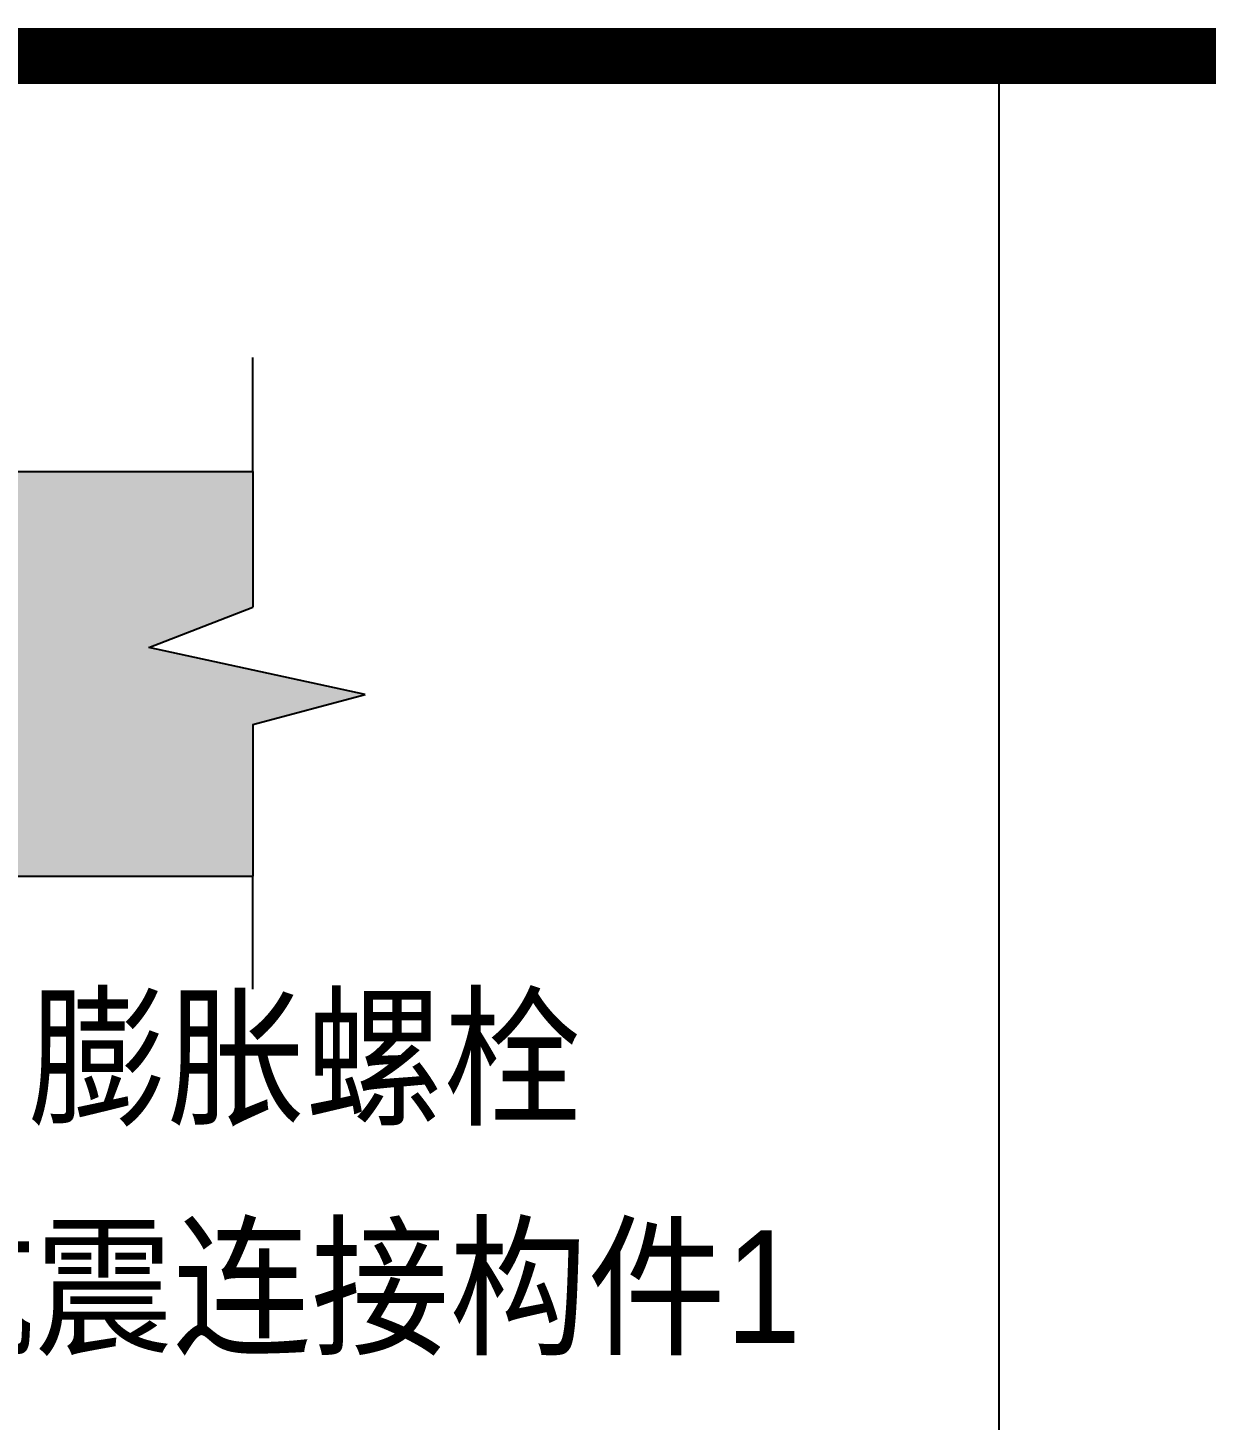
# Model space of a CAD drawing. Extents: x 69728788 to 150676229, y 20327566 to 43663798.
# Drawn here: x 75472938 to 75475031, y 20764543 to 20767016 of the extents above; entities that cross this region are included whole.
import ezdxf

# ---------------------------------------------------------------- set-up
doc = ezdxf.new("R2010")
doc.units = 0
doc.header["$LTSCALE"] = 1000
doc.header["$MEASUREMENT"] = 0
doc.layers.get('0').update_dxf_attribs({"linetype": 'CONTINUOUS'})
for name, color, linetype in [('11122', 7, 'CONTINUOUS'), ('PUB_TITLE', 4, 'CONTINUOUS'), ('TC', 151, 'CONTINUOUS')]:
    doc.layers.add(name, color=color, linetype=linetype)
doc.styles.add('_TEL_DIM', font='SIMPLEX', dxfattribs={"width": 0.8, "height": 3.5, "bigfont": 'HZTXT'})

msp = doc.modelspace()

# ---------------------------------------------------------------- hatches: boundary and pattern name
at = {"layer": '11122'}
h = msp.add_hatch(dxfattribs=at)
h.set_pattern_fill('AR-CONC', color=256, scale=50, style=0)
h.set_pattern_definition([(49.99999999999999, (74975438.99106422, 21396213.6619242), (358.6300913003768, -31.37606749129756), [37.5, -412.5]), (355, (74975438.99106422, 21396213.6619242), (-69.3756668065, 376.0960668500059), [30, -330]), (100.4514, (74975468.87690422, 21396211.0472542), (289.2546908570108, 344.7197710304768), [31.87009499999981, -350.5710559999972]), (46.18420000000002, (74975438.99106422, 21396313.6619242), (533.6205243128223, -82.75950716450905), [56.24999999999991, -618.7499999999986]), (96.63559999999993, (74975483.45943671, 21396306.7652707), (467.3313527743517, 487.0589354502209), [47.80514399999973, -525.8564999999955]), (351.1842, (74975438.99106422, 21396313.6619242), (467.3309725668136, 487.0593004626623), [45.00000000000001, -495.0000000000001]), (21, (74975488.99106422, 21396288.6619242), (298.4535260592309, -201.3094453326694), [37.5, -412.5]), (326.0000000000001, (74975488.99106422, 21396288.6619242), (121.6576659607909, 362.5750225234265), [30, -330]), (71.4514, (74975513.86218072, 21396271.8861212), (420.111314290745, 161.2652483549762), [31.87009500000001, -350.571056]), (37.50000000000001, (74975438.99106422, 21396213.6619242), (6.079927658645335, 166.4469269156558), [0, -326, 0, -335, 0, -331.25]), (7.500000000000001, (74975438.99106422, 21396213.6619242), (131.5347687210743, 197.2058559411801), [0, -191, 0, -318.5, 0, -126.25]), (327.5, (74975327.49106422, 21396213.6619242), (266.9112180862045, -11.2774358671899), [0, -125, 0, -390, 0, -517.5]), (317.5, (74975277.49106422, 21396213.6619242), (291.5930846711931, 50.05249116615882), [0, -162.5, 0, -259, 0, -367.5])])
h.paths.add_polyline_path([(75463445.35753947, 20765832.11457536), (75463061.07016885, 20765915.47502888), (75463246.19542468, 20765987.10422389), (75463246.19542468, 20766227.99058033), (75473337.87961476, 20766227.99058033), (75473337.87961476, 20765987.1042239), (75473152.75435893, 20765915.47502888), (75473537.04172955, 20765832.11457536), (75473337.87961476, 20765778.80968478), (75473337.87961476, 20765508.86862912), (75463246.19542468, 20765508.86862911), (75463246.19542468, 20765778.80968478)])
edge = h.paths.add_edge_path(flags=16)
edge.add_line((75466664.13527037, 20765855.19796672), (75466655.78083462, 20765805.07135207))
edge.add_line((75466664.13527037, 20765855.19796672), (75466563.88204107, 20765855.19796672))
edge.add_line((75466617.65422769, 20765805.07135207), (75466658.28924966, 20765805.07135207))
edge.add_line((75466569.72806178, 20765805.07135207), (75466610.36308375, 20765805.07135207))
edge.add_line((75466617.65422769, 20765773.17259729), (75466610.36308375, 20765773.17259729))
edge.add_line((75466658.28924966, 20765736.71687754), (75466658.43906416, 20765736.71687754))
edge.add_line((75466610.36308375, 20765736.71687754), (75466617.65422769, 20765736.71687754))
edge.add_line((75466569.57824728, 20765736.71687754), (75466569.72806178, 20765736.71687754))
edge.add_line((75466563.88204107, 20765855.19796672), (75466572.23647687, 20765805.07135207))
edge.add_line((75466569.57824728, 20765736.71687754), (75466569.57824728, 20765508.86862912))
edge.add_line((75466569.72806178, 20765805.07135207), (75466569.72806178, 20765736.71687754))
edge.add_line((75466610.36308375, 20765805.07135207), (75466610.36308375, 20765736.71687754))
edge.add_line((75466617.65422769, 20765805.07135207), (75466617.65422769, 20765736.71687754))
edge.add_line((75466658.28924966, 20765805.07135207), (75466658.28924966, 20765736.71687754))
edge.add_line((75466658.43906416, 20765736.71687754), (75466658.43906416, 20765508.86862912))
edge.add_line((75466084.13870972, 20765855.19796672), (75466092.49314548, 20765805.07135207))
edge.add_line((75466084.13870972, 20765855.19796672), (75466184.39193903, 20765855.19796672))
edge.add_line((75466130.6197524, 20765805.07135207), (75466089.98473044, 20765805.07135207))
edge.add_line((75466178.54591832, 20765805.07135207), (75466137.91089636, 20765805.07135207))
edge.add_line((75466130.6197524, 20765773.17259729), (75466137.91089636, 20765773.17259729))
edge.add_line((75466089.98473044, 20765736.71687754), (75466089.83491594, 20765736.71687754))
edge.add_line((75466137.91089636, 20765736.71687754), (75466130.6197524, 20765736.71687754))
edge.add_line((75466178.69573282, 20765736.71687754), (75466178.54591832, 20765736.71687754))
edge.add_line((75466184.39193903, 20765855.19796672), (75466176.03750323, 20765805.07135207))
edge.add_line((75466178.69573282, 20765736.71687754), (75466178.69573282, 20765508.86862912))
edge.add_line((75466178.54591832, 20765805.07135207), (75466178.54591832, 20765736.71687754))
edge.add_line((75466137.91089636, 20765805.07135207), (75466137.91089636, 20765736.71687754))
edge.add_line((75466130.6197524, 20765805.07135207), (75466130.6197524, 20765736.71687754))
edge.add_line((75466089.98473044, 20765805.07135207), (75466089.98473044, 20765736.71687754))
edge.add_line((75466089.83491594, 20765736.71687754), (75466089.83491594, 20765508.86862912))
edge.add_line((75470452.35123233, 20765855.19796672), (75470443.99679658, 20765805.07135207))
edge.add_line((75470452.35123233, 20765855.19796672), (75470352.09800303, 20765855.19796672))
edge.add_line((75470405.87018967, 20765805.07135207), (75470446.50521162, 20765805.07135207))
edge.add_line((75470357.94402374, 20765805.07135207), (75470398.57904571, 20765805.07135207))
edge.add_line((75470405.87018967, 20765773.17259729), (75470398.57904571, 20765773.17259729))
edge.add_line((75470446.50521162, 20765736.71687754), (75470446.65502612, 20765736.71687754))
edge.add_line((75470398.57904571, 20765736.71687754), (75470405.87018967, 20765736.71687754))
edge.add_line((75470357.79420924, 20765736.71687754), (75470357.94402374, 20765736.71687754))
edge.add_line((75470352.09800303, 20765855.19796672), (75470360.45243883, 20765805.07135207))
edge.add_line((75470357.79420924, 20765736.71687754), (75470357.79420924, 20765508.86862912))
edge.add_line((75470357.94402374, 20765805.07135207), (75470357.94402374, 20765736.71687754))
edge.add_line((75470398.57904571, 20765805.07135207), (75470398.57904571, 20765736.71687754))
edge.add_line((75470405.87018967, 20765805.07135207), (75470405.87018967, 20765736.71687754))
edge.add_line((75470446.50521162, 20765805.07135207), (75470446.50521162, 20765736.71687754))
edge.add_line((75470446.65502612, 20765736.71687754), (75470446.65502612, 20765508.86862912))
edge.add_line((75469872.35467169, 20765855.19796672), (75469880.70910744, 20765805.07135207))
edge.add_line((75469872.35467169, 20765855.19796672), (75469972.60790099, 20765855.19796672))
edge.add_line((75469918.83571437, 20765805.07135207), (75469878.20069242, 20765805.07135207))
edge.add_line((75469966.76188028, 20765805.07135207), (75469926.12685832, 20765805.07135207))
edge.add_line((75469918.83571437, 20765773.17259729), (75469926.12685832, 20765773.17259729))
edge.add_line((75469878.20069242, 20765736.71687754), (75469878.0508779, 20765736.71687754))
edge.add_line((75469926.12685832, 20765736.71687754), (75469918.83571437, 20765736.71687754))
edge.add_line((75469966.91169478, 20765736.71687754), (75469966.76188028, 20765736.71687754))
edge.add_line((75469972.60790099, 20765855.19796672), (75469964.25346519, 20765805.07135207))
edge.add_line((75469966.91169478, 20765736.71687754), (75469966.91169478, 20765508.86862912))
edge.add_line((75469966.76188028, 20765805.07135207), (75469966.76188028, 20765736.71687754))
edge.add_line((75469926.12685832, 20765805.07135207), (75469926.12685832, 20765736.71687754))
edge.add_line((75469918.83571437, 20765805.07135207), (75469918.83571437, 20765736.71687754))
edge.add_line((75469878.20069242, 20765805.07135207), (75469878.20069242, 20765736.71687754))
edge.add_line((75469878.0508779, 20765736.71687754), (75469878.0508779, 20765508.86862912))
edge.add_line((75472708.74893875, 20765854.67023202), (75472808.84940276, 20765854.67023202))
edge.add_line((75472755.15915388, 20765804.62000002), (75472714.58605134, 20765804.62000002))
edge.add_line((75472803.01229016, 20765804.62000002), (75472762.43918763, 20765804.62000002))
edge.add_line((75472708.74893875, 20765854.67023202), (75472717.09064409, 20765804.62000002))
edge.add_line((75472803.01229016, 20765804.62000002), (75472803.01229016, 20765736.36968366))
edge.add_line((75472762.43918763, 20765804.62000002), (75472762.43918763, 20765736.36968366))
edge.add_line((75472755.15915388, 20765804.62000002), (75472755.15915388, 20765736.36968366))
edge.add_line((75472714.58605134, 20765804.62000002), (75472714.58605134, 20765736.36968366))
edge.add_line((75472808.84940276, 20765854.67023202), (75472800.50769742, 20765804.62000002))
edge.add_line((75472714.58605134, 20765736.36968366), (75472714.43646511, 20765736.36968366))
edge.add_line((75472762.43918763, 20765736.36968366), (75472755.15915388, 20765736.36968366))
edge.add_line((75472803.1618764, 20765736.36968366), (75472803.01229016, 20765736.36968366))
edge.add_line((75472803.1618764, 20765736.36968366), (75472803.1618764, 20765508.86862912))
edge.add_line((75472714.43646511, 20765736.36968366), (75472714.43646511, 20765508.86862912))
edge.add_line((75472755.15915388, 20765772.76985238), (75472762.43918763, 20765772.76985238))

# ---------------------------------------------------------------- linework, layer by layer
at = {"color": 0}
for points in [[(75473337.87961476, 20766227.99058033), (75473337.87961476, 20766430.27727018)], [(75473337.87961476, 20766227.99058033), (75473337.87961476, 20765987.1042239)], [(75473152.75435893, 20765915.47502888), (75473337.87961476, 20765987.1042239)], [(75473537.04172955, 20765832.11457536), (75473152.75435893, 20765915.47502888)], [(75473337.87961476, 20765778.80968478), (75473537.04172955, 20765832.11457536)], [(75473337.87961476, 20765778.80968478), (75473337.87961476, 20765508.86862912)], [(75473337.87961476, 20765308.61984565), (75473337.87961476, 20765508.86862912)]]:
    msp.add_lwpolyline(points, dxfattribs=at)
at = {"layer": '11122'}
msp.add_lwpolyline([(75462286.74507645, 20766966.09526195), (75474662.96810569, 20766966.09526195), (75474662.96810569, 20757591.50687066), (75462286.74507645, 20757591.50687066)], close=True, dxfattribs=at)
at = {"layer": 'PUB_TITLE', "const_width": 100}
msp.add_lwpolyline([(75432725.05594593, 20726966.09526195), (75488625.05594593, 20726966.09526195), (75488625.05594593, 20766966.09526195), (75432725.05594593, 20766966.09526195)], close=True, dxfattribs=at)
at = {"layer": 'TC', "color": 0}
for points in [[(75463246.19542468, 20766227.99058033), (75473337.87961476, 20766227.99058033)], [(75463246.19542468, 20765508.86862911), (75473337.87961476, 20765508.86862912)]]:
    msp.add_lwpolyline(points, dxfattribs=at)

# ---------------------------------------------------------------- texts
at = {"color": 4, "char_height": 200, "attachment_point": 1, "style": '_TEL_DIM'}
for s, insert, width in [('\\fￋￎￌﾣﾤ|b0|i0|c134|p2;\\W0.9000000000;\\T1.0000000000;\\o\\l膨胀螺栓', (75472939.5094365, 20765287.3718788), 1142), ('\\fￋￎￌﾣﾤ|b0|i0|c134|p2;\\W0.9000000000;\\T1.0000000000;\\o\\l抗震连接构件1', (75472704.51978122, 20764879.72883056), 1782)]:
    msp.add_mtext(s, dxfattribs=dict(at, insert=insert, width=width))

doc.saveas('drawing.dxf')
